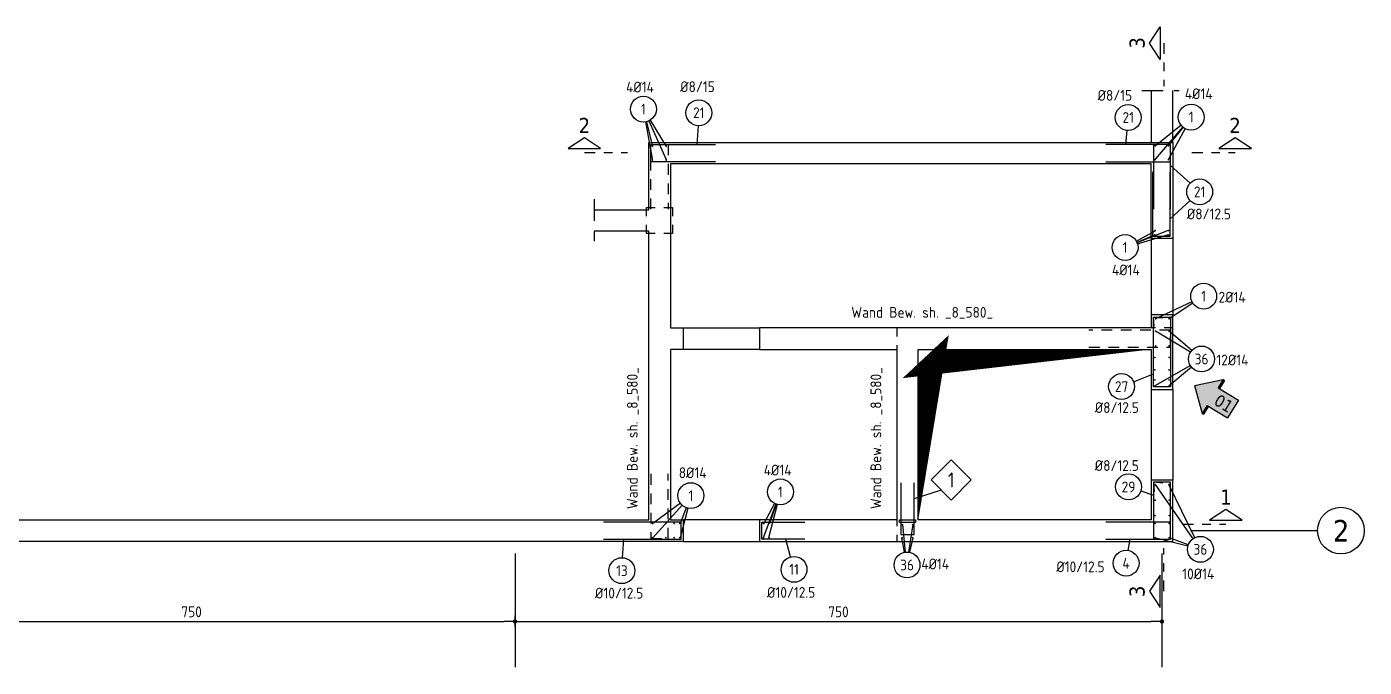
# Model space of a CAD drawing. Extents: x -4 to 83.9, y -5.7 to 50.5.
# Drawn here: x 24.68 to 40.18, y 17.09 to 24.51 of the extents above; entities that cross this region are included whole.
import ezdxf
from ezdxf.enums import TextEntityAlignment as Align

# ---------------------------------------------------------------- set-up
doc = ezdxf.new("R2010")
doc.units = 0
doc.header["$LTSCALE"] = 0.5
for name, pattern in [('AUSGEZOGEN', [1000.01, 1000, 0.01]), ('DASHDOTSMALL', [1.05, 0.5, -0.25, 0.05, -0.25]), ('DOT', [0.175, 0.05, -0.125]), ('GESTRICHELT', [0.75, 0.5, -0.25]), ('HIDDEN', [0.375, 0.25, -0.125]), ('STRICHPUNKT2', [0.55, 0.25, -0.125, 0.05, -0.125])]:
    doc.linetypes.add(name, pattern=pattern)
for name, color, linetype in [('ACHSEN', 7, 'Continuous'), ('BETON', 7, 'Continuous'), ('DG', 7, 'Continuous'), ('grau_dunkel', 7, 'Continuous'), ('grau_hell', 7, 'Continuous'), ('HBT', 7, 'Continuous'), ('HILFE', 7, 'Continuous'), ('index', 7, 'Continuous'), ('MASSE', 7, 'Continuous'), ('OBJEKT', 7, 'Continuous'), ('RND', 7, 'Continuous'), ('RND-1', 7, 'Continuous'), ('SCHNITTE', 7, 'Continuous'), ('SFP_Achsen', 7, 'Continuous'), ('TEXT', 7, 'Continuous')]:
    doc.layers.add(name, color=color, linetype=linetype)
doc.styles.add('helv', font='tahoma.ttf')
doc.styles.add('txt', font='isocp.shx')
doc.dimstyles.new('DOT_I', dxfattribs={"dimscale": 0.5, "dimtxt": 0.25, "dimasz": 0.25, "dimexe": 0.1, "dimexo": 0.3, "dimgap": 0.1, "dimtad": 1, "dimdec": 3, "dimzin": 3, "dimtxsty": 'txt', "dimblk": 'DOT', "dimblk1": 'DOT', "dimblk2": 'DOT', "dimsah": 1, "dimcen": 0.1, "dimse1": 1, "dimse2": 1, "dimazin": 0, "dimtfac": 1, "dimtdec": 4, "dimtix": 1, "dimtmove": 2, "dimatfit": 3, "dimfxl": 0, "dimtvp": 1, "dimtolj": 1, "dimtzin": 0, "dimarcsym": 0})

# ---------------------------------------------------------------- blocks, each defined once
blk = doc.blocks.new('SCHN-2')
at = {"layer": 'SCHNITTE', "color": 6, "linetype": 'Continuous'}
blk.add_lwpolyline([(0.378, 0.088), (0, 0.34), (-0.378, 0.088)], close=True, dxfattribs=at)
at = {"layer": 'SCHNITTE', "color": 1, "linetype": 'DASHDOTSMALL', "style": 'helv'}
blk.add_attdef('SCHN-2', text='', height=0.35, dxfattribs=at).set_placement((0, 0.45), align=Align.CENTER)
blk = doc.blocks.new('RND_HIN')
at = {"layer": 'RND', "color": 7, "linetype": 'Continuous'}
blk.add_circle((0, 0), 0.3, dxfattribs=at)
at = {"layer": 'RND', "color": 7, "linetype": 'Continuous', "style": 'txt'}
blk.add_attdef('POSI', text='', height=0.25, dxfattribs=at).set_placement((0, 0), align=Align.MIDDLE)
blk = doc.blocks.new('DOT')
at = {"layer": 'MASSE', "color": 7, "linetype": 'Continuous'}
for p, q in [((0, 0), (-1, 0)), ((0, 0.54), (0, -0.54))]:
    blk.add_line(p, q, dxfattribs=at)
at = {"layer": 'MASSE', "color": 7, "linetype": 'Continuous', "const_width": 0.2}
blk.add_lwpolyline([(-0.1, 0, 1), (0.1, 0, 1)], format="xyb", close=True, dxfattribs=at)
blk = doc.blocks.new('*D40')
at = {"layer": 'Defpoints', "color": 0, "linetype": 'AUSGEZOGEN', "transparency": 16777216}
for p in [(22.837, 17.619), (30.337, 17.619), (30.337, 17.619)]:
    blk.add_point(p, dxfattribs=at)
at = {"layer": 'MASSE', "color": 0, "linetype": 'AUSGEZOGEN', "lineweight": -2, "transparency": 16777216}
blk.add_line((22.962, 17.619), (30.212, 17.619), dxfattribs=at)
at = {"layer": 'MASSE', "color": 0, "linetype": 'AUSGEZOGEN', "lineweight": -2, "transparency": 16777216, "xscale": 0.125, "yscale": 0.125, "zscale": 0.125, "rotation": 180}
blk.add_blockref('DOT', (22.837, 17.619), dxfattribs=at)
at = {"layer": 'MASSE', "color": 0, "linetype": 'AUSGEZOGEN', "lineweight": -2, "transparency": 16777216, "xscale": 0.125, "yscale": 0.125, "zscale": 0.125}
blk.add_blockref('DOT', (30.337, 17.619), dxfattribs=at)
at = {"layer": 'MASSE', "color": 0, "linetype": 'AUSGEZOGEN', "transparency": 16777216, "insert": (26.587, 17.731), "char_height": 0.125, "attachment_point": 5, "style": 'txt'}
blk.add_mtext('\\A1;750', dxfattribs=at)
blk = doc.blocks.new('*D41')
at = {"layer": 'Defpoints', "color": 0, "linetype": 'AUSGEZOGEN', "transparency": 16777216}
for p in [(30.337, 17.619), (37.837, 17.619), (37.837, 17.619)]:
    blk.add_point(p, dxfattribs=at)
at = {"layer": 'MASSE', "color": 0, "linetype": 'AUSGEZOGEN', "lineweight": -2, "transparency": 16777216}
blk.add_line((30.462, 17.619), (37.712, 17.619), dxfattribs=at)
at = {"layer": 'MASSE', "color": 0, "linetype": 'AUSGEZOGEN', "lineweight": -2, "transparency": 16777216, "xscale": 0.125, "yscale": 0.125, "zscale": 0.125, "rotation": 180}
blk.add_blockref('DOT', (30.337, 17.619), dxfattribs=at)
at = {"layer": 'MASSE', "color": 0, "linetype": 'AUSGEZOGEN', "lineweight": -2, "transparency": 16777216, "xscale": 0.125, "yscale": 0.125, "zscale": 0.125}
blk.add_blockref('DOT', (37.837, 17.619), dxfattribs=at)
at = {"layer": 'MASSE', "color": 0, "linetype": 'AUSGEZOGEN', "transparency": 16777216, "insert": (34.087, 17.731), "char_height": 0.125, "attachment_point": 5, "style": 'txt'}
blk.add_mtext('\\A1;750', dxfattribs=at)
blk = doc.blocks.new('hin_ind5')
at = {"layer": 'grau_hell', "linetype": 'AUSGEZOGEN'}
h = blk.add_hatch(color=9, dxfattribs=at)
h.dxf.hatch_style = 2
h.paths.add_polyline_path([(0, 0), (0.619, -0.577), (0.619, -0.3), (1.306, -0.3), (1.306, 0.3), (0.619, 0.3), (0.619, 0.577)])
h.paths.add_polyline_path([(0.34, -0.274), (1.311, -0.274), (1.311, 0.274), (0.34, 0.274)], flags=9)
at = {"layer": 'OBJEKT', "linetype": 'AUSGEZOGEN'}
for points in [[(0.619, 0.3), (0.66, 0.3), (0.66, 0.577), (0.619, 0.577)], [(0.619, -0.577), (0.66, -0.577), (0.66, -0.3), (0.619, -0.3)]]:
    blk.add_hatch(color=1, dxfattribs=at).paths.add_polyline_path(points)
at = {"layer": 'OBJEKT', "color": 1, "linetype": 'AUSGEZOGEN'}
for p, q in [((0, 0), (0.619, 0.577)), ((0.619, 0.577), (0.619, 0.3)), ((0.619, 0.577), (0.66, 0.577)), ((0.66, 0.577), (0.66, 0.3)), ((0, 0), (0.619, -0.577)), ((0.619, 0.3), (1.306, 0.3)), ((1.306, 0.3), (1.306, -0.3)), ((0.619, -0.3), (0.619, -0.577)), ((0.619, -0.3), (1.306, -0.3)), ((0.66, -0.3), (0.66, -0.577))]:
    blk.add_line(p, q, dxfattribs=at)
at = {"layer": 'OBJEKT', "color": 7, "linetype": 'AUSGEZOGEN'}
blk.add_line((0.619, -0.577), (0.66, -0.577), dxfattribs=at)
at = {"layer": 'index', "color": 1, "linetype": 'Continuous', "style": 'helv'}
blk.add_attdef('INDEX', text='', height=0.35, rotation=360, dxfattribs=at).set_placement((1.259, 0), align=Align.MIDDLE_RIGHT)

msp = doc.modelspace()

# ---------------------------------------------------------------- linework, layer by layer
at = {"layer": 'ACHSEN', "color": 140, "linetype": 'AUSGEZOGEN'}
for p, q in [((38.1679, 18.6722), (39.6415, 18.6722)), ((30.3374, 18.4055), (30.3374, 17.0889)), ((37.8374, 18.4055), (37.8374, 17.0889))]:
    msp.add_line(p, q, dxfattribs=at)
at = {"layer": 'BETON', "color": 6, "linetype": 'AUSGEZOGEN', "lineweight": -2}
for p, q in [((31.8874, 22.3922), (31.8874, 23.1722)), ((31.8874, 23.1722), (37.9624, 23.1722)), ((37.9624, 23.1722), (37.9624, 22.057)), ((37.7124, 22.9222), (32.1374, 22.9222)), ((32.1374, 22.9222), (32.1374, 21.0222)), ((37.7124, 22.057), (37.7124, 22.9222)), ((31.2558, 22.3922), (31.8874, 22.3922)), ((31.8874, 22.1422), (31.2558, 22.1422)), ((31.8874, 18.7972), (31.8874, 22.1422)), ((37.9624, 22.057), (37.7124, 22.057)), ((37.9624, 21.172), (37.7124, 21.172)), ((37.7124, 21.172), (37.7125, 21.0222)), ((37.9624, 20.3072), (37.9624, 21.172)), ((32.1374, 21.0222), (32.2874, 21.0222)), ((32.2874, 21.0222), (32.2874, 20.7722)), ((33.1724, 21.0222), (33.1724, 20.7722)), ((37.7125, 21.0222), (33.1724, 21.0222)), ((32.2874, 20.7722), (32.1374, 20.7722)), ((32.1374, 20.7722), (32.1375, 18.7972)), ((33.1724, 20.7722), (34.7624, 20.7722)), ((34.7624, 20.7722), (34.7624, 18.7972)), ((35.0124, 18.7972), (35.0124, 20.7722)), ((35.0124, 20.7722), (37.7124, 20.7722)), ((37.7124, 20.7722), (37.7124, 20.3072)), ((37.7124, 20.3072), (37.9624, 20.3072)), ((37.9624, 19.2572), (37.7124, 19.2572)), ((37.7124, 19.2572), (37.7124, 18.7972)), ((37.9624, 18.5472), (37.9624, 19.2572)), ((21.0124, 18.7972), (31.8874, 18.7972)), ((32.1375, 18.7972), (32.2874, 18.7972)), ((32.2874, 18.7972), (32.2874, 18.5472)), ((34.7624, 18.7972), (33.1724, 18.7972)), ((33.1724, 18.7972), (33.1724, 18.5472)), ((37.7124, 18.7972), (35.0124, 18.7972)), ((32.2874, 18.5472), (16.7074, 18.5472)), ((33.1724, 18.5472), (37.9624, 18.5472))]:
    msp.add_line(p, q, dxfattribs=at)
at = {"layer": 'DG', "color": 7, "linetype": 'DOT', "lineweight": -2}
msp.add_lwpolyline([(31.8624, 22.4172), (32.1624, 22.4172), (32.1624, 22.1172), (31.8624, 22.1172)], close=True, dxfattribs=at)
msp.add_lwpolyline([(37.9624, 21.0222), (34.7624, 21.0222), (34.7624, 18.5472), (37.9624, 18.5472), (37.9624, 19.2572), (37.7124, 19.2572), (37.7124, 18.7972), (35.0124, 18.7972), (35.0124, 20.7722), (37.7124, 20.7722), (37.7124, 20.3072), (37.9624, 20.3072), (37.9624, 21.0222)], dxfattribs=at)
at = {"layer": 'grau_dunkel', "color": 21}
msp.add_lwpolyline([(37.7124, 20.7722, 0, 0.31, 0), (35.0213, 20.6175, 0, 0, 0), (35.1729, 20.7591, 0.3221, 0, 0), (35.0124, 18.7972, 0, 0, 0)], format="xyseb", dxfattribs=at)
at = {"layer": 'HBT', "color": 1, "linetype": 'Continuous'}
msp.add_lwpolyline([(35.1599, 19.2595), (35.3933, 19.4928), (35.6266, 19.2595), (35.3933, 19.0261)], close=True, dxfattribs=at)
at = {"layer": 'HBT', "color": 1, "linetype": 'AUSGEZOGEN'}
msp.add_lwpolyline([(34.8104, 19.2272), (34.8104, 18.7972), (34.8104, 18.6272), (34.9644, 18.6272), (34.9644, 18.7972), (34.9644, 19.2272)], dxfattribs=at)
at = {"layer": 'HBT', "color": 102, "linetype": 'AUSGEZOGEN'}
msp.add_lwpolyline([(34.7944, 18.7972), (34.9804, 18.7972), (34.9804, 18.7672), (34.7944, 18.7672)], close=True, dxfattribs=at)
at = {"layer": 'HILFE', "color": 102, "linetype": 'GESTRICHELT'}
for p, q in [((37.6021, 23.7734), (38.0349, 23.7734)), ((31.2558, 22.5128), (31.2558, 22.0272))]:
    msp.add_line(p, q, dxfattribs=at)
at = {"layer": 'HILFE', "color": 102, "linetype": 'AUSGEZOGEN'}
msp.add_line((35.2766, 19.1428), (34.9644, 19.0396), dxfattribs=at)
at = {"layer": 'OBJEKT', "color": 7, "linetype": 'AUSGEZOGEN'}
for p, q in [((37.7124, 23.7734), (37.7124, 23.1722)), ((37.9624, 23.1722), (37.9624, 23.7734)), ((37.7124, 22.057), (37.7124, 21.172)), ((37.9624, 22.057), (37.9624, 21.172)), ((32.2874, 21.0222), (33.1724, 21.0222)), ((33.1724, 20.7722), (32.2874, 20.7722)), ((37.7124, 20.3072), (37.7124, 19.2572)), ((37.9624, 20.3072), (37.9624, 19.2572)), ((33.1724, 18.7972), (32.2874, 18.7972)), ((32.2874, 18.5472), (33.1724, 18.5472))]:
    msp.add_line(p, q, dxfattribs=at)
at = {"layer": 'RND', "color": 102, "linetype": 'AUSGEZOGEN'}
for p, q in [((31.8869, 23.4212), (32.0886, 22.9728)), ((31.9032, 23.4297), (32.0886, 23.1241)), ((31.8513, 23.4102), (31.9299, 22.9628)), ((31.8605, 23.4121), (31.9299, 23.1241)), ((32.4587, 23.3657), (32.4463, 23.1472)), ((37.4301, 23.3115), (37.4127, 23.1472)), ((38.0589, 23.3712), (37.7573, 23.1279)), ((38.0781, 23.3514), (37.7573, 22.9766)), ((38.0817, 23.3484), (37.9129, 23.1379)), ((38.1046, 23.3333), (37.9129, 22.9766)), ((38.1629, 22.6993), (37.9374, 22.9029)), ((38.164, 22.4971), (37.9301, 22.2815)), ((37.5407, 22.0267), (37.7573, 22.1464)), ((37.5473, 22.0131), (37.7573, 22.1029)), ((37.5486, 22.01), (37.9129, 22.1564)), ((37.5533, 21.9966), (37.9129, 22.1029)), ((38.1851, 21.3259), (37.7636, 21.1273)), ((38.1953, 21.3078), (37.9192, 21.1273)), ((38.1682, 20.7392), (37.7636, 20.9839)), ((38.1825, 20.759), (37.9192, 20.9839)), ((37.5086, 20.3974), (37.7374, 20.4885)), ((38.1667, 20.5865), (37.7553, 20.3486)), ((38.1811, 20.5658), (37.9192, 20.3486)), ((37.5921, 19.1324), (37.7374, 19.0851)), ((38.1975, 18.5787), (37.7621, 19.2062)), ((38.2171, 18.5902), (37.916, 19.2062)), ((32.2544, 18.9892), (31.9356, 18.7561)), ((32.275, 18.9664), (31.9356, 18.5906)), ((32.3216, 18.9378), (32.2515, 18.7561)), ((32.3385, 18.9324), (32.2515, 18.5906)), ((33.3606, 18.9805), (33.2122, 18.5906)), ((33.3442, 18.988), (33.2222, 18.7561)), ((33.3765, 18.9755), (33.2771, 18.5906)), ((33.3647, 18.9791), (33.2871, 18.7561)), ((34.8655, 18.4233), (34.8313, 18.7414)), ((34.9037, 18.4225), (34.9512, 18.7414)), ((31.5845, 18.3579), (31.5971, 18.5722)), ((33.5315, 18.3676), (33.4747, 18.5722)), ((34.8535, 18.4215), (34.8213, 18.5906)), ((34.9138, 18.4207), (34.9512, 18.5906)), ((37.4457, 18.4425), (37.4674, 18.5722)), ((38.1376, 18.4925), (37.7521, 18.5906)), ((38.1427, 18.5086), (37.926, 18.5906))]:
    msp.add_line(p, q, dxfattribs=at)
at = {"layer": 'RND', "color": 7, "linetype": 'HIDDEN'}
for points in [[(31.9125, 22.3972), (31.9125, 23.1472), (32.1125, 23.1472), (32.1125, 22.3972)], [(36.9907, 20.797), (37.9345, 20.797), (37.9345, 20.997), (36.9907, 20.997)], [(31.9125, 19.3294), (31.9125, 18.5794), (32.1125, 18.5794), (32.1125, 19.3294)]]:
    msp.add_lwpolyline(points, dxfattribs=at)
at = {"layer": 'RND', "color": 7, "linetype": 'AUSGEZOGEN', "const_width": 0.01}
for points in [[(31.9299, 23.1241, 1), (31.9299, 23.1341, 1)], [(32.0886, 23.1241, 1), (32.0886, 23.1341, 1)], [(37.7573, 23.1279, 1), (37.7573, 23.1379, 1)], [(37.9129, 23.1279, 1), (37.9129, 23.1379, 1)], [(31.9299, 22.9628, 1), (31.9299, 22.9728, 1)], [(32.0886, 22.9628, 1), (32.0886, 22.9728, 1)], [(37.7573, 22.9666, 1), (37.7573, 22.9766, 1)], [(37.9129, 22.9666, 1), (37.9129, 22.9766, 1)], [(37.7573, 22.1464, 1), (37.7573, 22.1564, 1)], [(37.7573, 22.0929, 1), (37.7573, 22.1029, 1)], [(37.9129, 22.1464, 1), (37.9129, 22.1564, 1)], [(37.9129, 22.0929, 1), (37.9129, 22.1029, 1)], [(37.7636, 21.1223, 1), (37.7636, 21.1323, 1)], [(37.9192, 21.1223, 1), (37.9192, 21.1323, 1)], [(37.7636, 20.9789, 1), (37.7636, 20.9889, 1)], [(37.9192, 20.9789, 1), (37.9192, 20.9889, 1)], [(37.7636, 20.8083, 1), (37.7636, 20.8183, 1)], [(37.9192, 20.8083, 1), (37.9192, 20.8183, 1)], [(37.7553, 20.6741, 1), (37.7553, 20.6841, 1)], [(37.9192, 20.6741, 1), (37.9192, 20.6841, 1)], [(37.7553, 20.5308, 1), (37.7553, 20.5408, 1)], [(37.9192, 20.5308, 1), (37.9192, 20.5408, 1)], [(37.7553, 20.4136, 1), (37.7553, 20.4236, 1)], [(37.7553, 20.3436, 1), (37.7553, 20.3536, 1)], [(37.9192, 20.4136, 1), (37.9192, 20.4236, 1)], [(37.9192, 20.3436, 1), (37.9192, 20.3536, 1)], [(37.7521, 19.2062, 1), (37.7621, 19.2062, 1)], [(37.916, 19.2062, 1), (37.926, 19.2062, 1)], [(37.7521, 19.0254, 1), (37.7621, 19.0254, 1)], [(37.916, 19.0254, 1), (37.926, 19.0254, 1)], [(31.9256, 18.7561, 1), (31.9356, 18.7561, 1)], [(32.0812, 18.7561, 1), (32.0912, 18.7561, 1)], [(32.1766, 18.7561, 1), (32.1866, 18.7561, 1)], [(32.2415, 18.7561, 1), (32.2515, 18.7561, 1)], [(33.2122, 18.7561, 1), (33.2222, 18.7561, 1)], [(33.2771, 18.7561, 1), (33.2871, 18.7561, 1)], [(37.7521, 18.8462, 1), (37.7621, 18.8462, 1)], [(37.7521, 18.7561, 1), (37.7621, 18.7561, 1)], [(37.916, 18.8462, 1), (37.926, 18.8462, 1)], [(37.916, 18.7561, 1), (37.926, 18.7561, 1)], [(34.8213, 18.7414, 1), (34.8313, 18.7414, 1)], [(34.9412, 18.7414, 1), (34.9512, 18.7414, 1)], [(31.9256, 18.5906, 1), (31.9356, 18.5906, 1)], [(32.0812, 18.5906, 1), (32.0912, 18.5906, 1)], [(32.1766, 18.5906, 1), (32.1866, 18.5906, 1)], [(32.2415, 18.5906, 1), (32.2515, 18.5906, 1)], [(33.2122, 18.5906, 1), (33.2222, 18.5906, 1)], [(33.2771, 18.5906, 1), (33.2871, 18.5906, 1)], [(34.8213, 18.5906, 1), (34.8313, 18.5906, 1)], [(34.9412, 18.5906, 1), (34.9512, 18.5906, 1)], [(37.7521, 18.5906, 1), (37.7621, 18.5906, 1)], [(37.916, 18.5906, 1), (37.926, 18.5906, 1)]]:
    msp.add_lwpolyline(points, format="xyb", close=True, dxfattribs=at)
at = {"layer": 'RND', "color": 1, "linetype": 'AUSGEZOGEN'}
msp.add_lwpolyline([(37.747, 21.0374), (37.7374, 21.147), (37.9374, 21.147), (37.9374, 20.337), (37.7374, 20.337), (37.7374, 21.147), (37.847, 21.1374)], dxfattribs=at)
at = {"layer": 'RND-1', "color": 1, "linetype": 'AUSGEZOGEN'}
for points in [[(32.6625, 22.9472), (31.9125, 22.9472), (31.9125, 23.1472), (32.6625, 23.1472)], [(37.1874, 22.9472), (37.9374, 22.9472), (37.9374, 23.1472), (37.1874, 23.1472)], [(37.9374, 22.3972), (37.9374, 23.1472), (37.7374, 23.1472), (37.7374, 22.3972)], [(37.9301, 22.832), (37.9301, 22.082), (37.7301, 22.082), (37.7301, 22.832)], [(37.847, 19.2227), (37.7374, 19.2322), (37.7374, 18.5722), (37.9374, 18.5722), (37.9374, 19.2322), (37.7374, 19.2322), (37.747, 19.1227)], [(31.3624, 18.5722), (32.2624, 18.5722), (32.2624, 18.7722), (31.3624, 18.7722)], [(33.6974, 18.5722), (33.1974, 18.5722), (33.1974, 18.7722), (33.6974, 18.7722)], [(37.1874, 18.5722), (37.9374, 18.5722), (37.9374, 18.7722), (37.1874, 18.7722)]]:
    msp.add_lwpolyline(points, dxfattribs=at)
at = {"layer": 'SCHNITTE', "color": 6, "linetype": 'STRICHPUNKT2'}
for p, q in [((37.8608, 24.3232), (37.8608, 23.8232)), ((31.1405, 23.0556), (31.6405, 23.0556)), ((38.1848, 23.0556), (38.6848, 23.0556)), ((38.0782, 18.7478), (38.5782, 18.7478)), ((37.8608, 17.9689), (37.8608, 18.4689))]:
    msp.add_line(p, q, dxfattribs=at)
at = {"layer": 'SFP_Achsen', "color": 7, "linetype": 'AUSGEZOGEN'}
msp.add_circle((39.912, 18.6722), 0.2705, dxfattribs=at)

# ---------------------------------------------------------------- block references
at = {"layer": 'index', "color": 7, "linetype": 'AUSGEZOGEN', "xscale": 0.4, "yscale": 0.4, "zscale": 0.4, "rotation": 328.3174367362764}
msp.add_blockref('hin_ind5', (38.2153, 20.356), dxfattribs=at).add_auto_attribs({'INDEX': '01'})
at = {"layer": 'RND', "color": 7, "linetype": 'AUSGEZOGEN', "xscale": 0.5, "yscale": 0.5, "zscale": 0.5}
for p, values in [((31.8254, 23.558), {'POSI': '1'}), ((32.4671, 23.5155), {'POSI': '21'}), ((37.4459, 23.4606), {'POSI': '21'}), ((38.1756, 23.4654), {'POSI': '1'}), ((38.2743, 22.5987), {'POSI': '21'}), ((37.4094, 21.9541), {'POSI': '1'}), ((38.3208, 21.3899), {'POSI': '1'}), ((38.2966, 20.6616), {'POSI': '36'}), ((37.3692, 20.342), {'POSI': '27'}), ((33.414, 19.1207), {'POSI': '1'}), ((37.4495, 19.1788), {'POSI': '29'}), ((32.3755, 19.0777), {'POSI': '1'}), ((38.2829, 18.4554), {'POSI': '36'}), ((31.5757, 18.2082), {'POSI': '13'}), ((33.5716, 18.223), {'POSI': '11'}), ((34.8816, 18.2742), {'POSI': '36'}), ((37.421, 18.2945), {'POSI': '4'})]:
    msp.add_blockref('RND_HIN', p, dxfattribs=at).add_auto_attribs(values)
at = {"layer": 'SCHNITTE', "color": 6, "linetype": 'STRICHPUNKT2'}
ref = msp.add_blockref('SCHN-2', (37.8608, 24.3232), dxfattribs=dict(at, xscale=-0.5, yscale=0.5, zscale=0.5, rotation=90))
ref.add_attrib('SCHN-2', '3', dxfattribs={"color": 1, "linetype": 'DASHDOTSMALL', "height": 0.175, "rotation": 90, "style": 'helv'}).set_placement((37.636, 24.3254), align=Align.CENTER)
at = {"layer": 'SCHNITTE', "color": 6, "linetype": 'STRICHPUNKT2', "xscale": 0.5, "yscale": 0.5, "zscale": 0.5}
for p, values in [((31.1405, 23.0556), {'SCHN-2': '2'}), ((38.6848, 23.0556), {'SCHN-2': '2'}), ((38.5782, 18.7478), {'SCHN-2': '1'})]:
    msp.add_blockref('SCHN-2', p, dxfattribs=at).add_auto_attribs(values)
at = {"layer": 'SCHNITTE', "color": 6, "linetype": 'STRICHPUNKT2', "xscale": 0.5, "yscale": 0.5, "zscale": 0.5, "rotation": 90}
msp.add_blockref('SCHN-2', (37.8608, 17.9689), dxfattribs=at).add_auto_attribs({'SCHN-2': '3'})

# ---------------------------------------------------------------- texts
at = {"layer": 'HBT', "color": 1, "linetype": 'Continuous', "style": 'txt'}
msp.add_attdef('1', text='?', height=0.175, dxfattribs=at).set_placement((35.3933, 19.1715), align=Align.CENTER)
at = {"layer": 'SFP_Achsen', "color": 6, "linetype": 'AUSGEZOGEN', "style": 'helv'}
msp.add_text('2', height=0.25, dxfattribs=at).set_placement((39.8214, 18.546))
at = {"layer": 'TEXT', "color": 7, "linetype": 'AUSGEZOGEN', "style": 'txt'}
for s, p in [('4%%C14', (31.6246, 23.7506)), ('%%C8/15', (32.2516, 23.7548)), ('%%C8/15', (37.0909, 23.6543)), ('4%%C14', (38.1023, 23.6726)), ('%%C8/12.5', (38.126, 22.2799)), ('4%%C14', (37.2576, 21.6313)), ('2%%C14', (38.4931, 21.3154)), ('Wand Bew. sh. _8_580_', (34.2357, 21.1399)), ('12%%C14', (38.4688, 20.5871)), ('%%C8/12.5', (37.0586, 20.0361)), ('8%%C14', (32.2351, 19.2805)), ('4%%C14', (33.2207, 19.3114)), ('%%C8/12.5', (37.0582, 19.364)), ('4%%C14', (35.0472, 18.2237)), ('%%C10/12.5', (36.6127, 18.1902)), ('10%%C14', (38.0728, 18.1086)), ('%%C10/12.5', (31.2646, 17.8854)), ('%%C10/12.5', (33.2589, 17.8934))]:
    msp.add_text(s, height=0.125, dxfattribs=at).set_placement(p)
for p in [(31.7585, 18.922), (34.5828, 18.922)]:
    msp.add_text('Wand Bew. sh. _8_580_', height=0.125, rotation=90, dxfattribs=at).set_placement(p)

# ---------------------------------------------------------------- dimensions: what is measured, and where the dimension line sits
at = {"layer": 'MASSE', "color": 7, "linetype": 'AUSGEZOGEN'}
for base, p1, p2, picture, middle in [((30.3374, 17.6188), (22.8374, 17.6188), (30.3374, 17.6188), '*D40', (26.5874, 17.7313)), ((37.8374, 17.6188), (30.3374, 17.6188), (37.8374, 17.6188), '*D41', (34.0874, 17.7313))]:
    dim = msp.add_linear_dim(base=base, p1=p1, p2=p2, dimstyle='DOT_I', override={"dimdec": 0, "dimlfac": 100}, dxfattribs=at)
    dim.commit()
    dim.dimension.update_dxf_attribs({"geometry": picture, "text_midpoint": middle})

doc.saveas('drawing.dxf')
